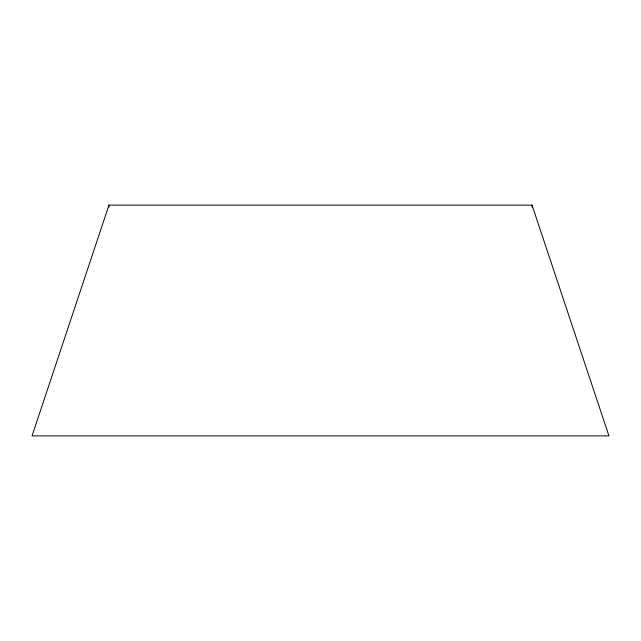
<?xml version="1.0" encoding="UTF-8"?>
<svg xmlns="http://www.w3.org/2000/svg" width="641" height="641" viewBox="0 0 641 641"><rect width="100%" height="100%" fill="white"/><g stroke="black" fill="none" stroke-linecap="round" stroke-linejoin="round"><path stroke-width="0.96" d="M108.97 205.12L32.05 435.88L608.95 435.88L532.03 205.12L108.97 205.12L108.97 207.115M532.03 205.12L532.03 207.115"/></g></svg>
